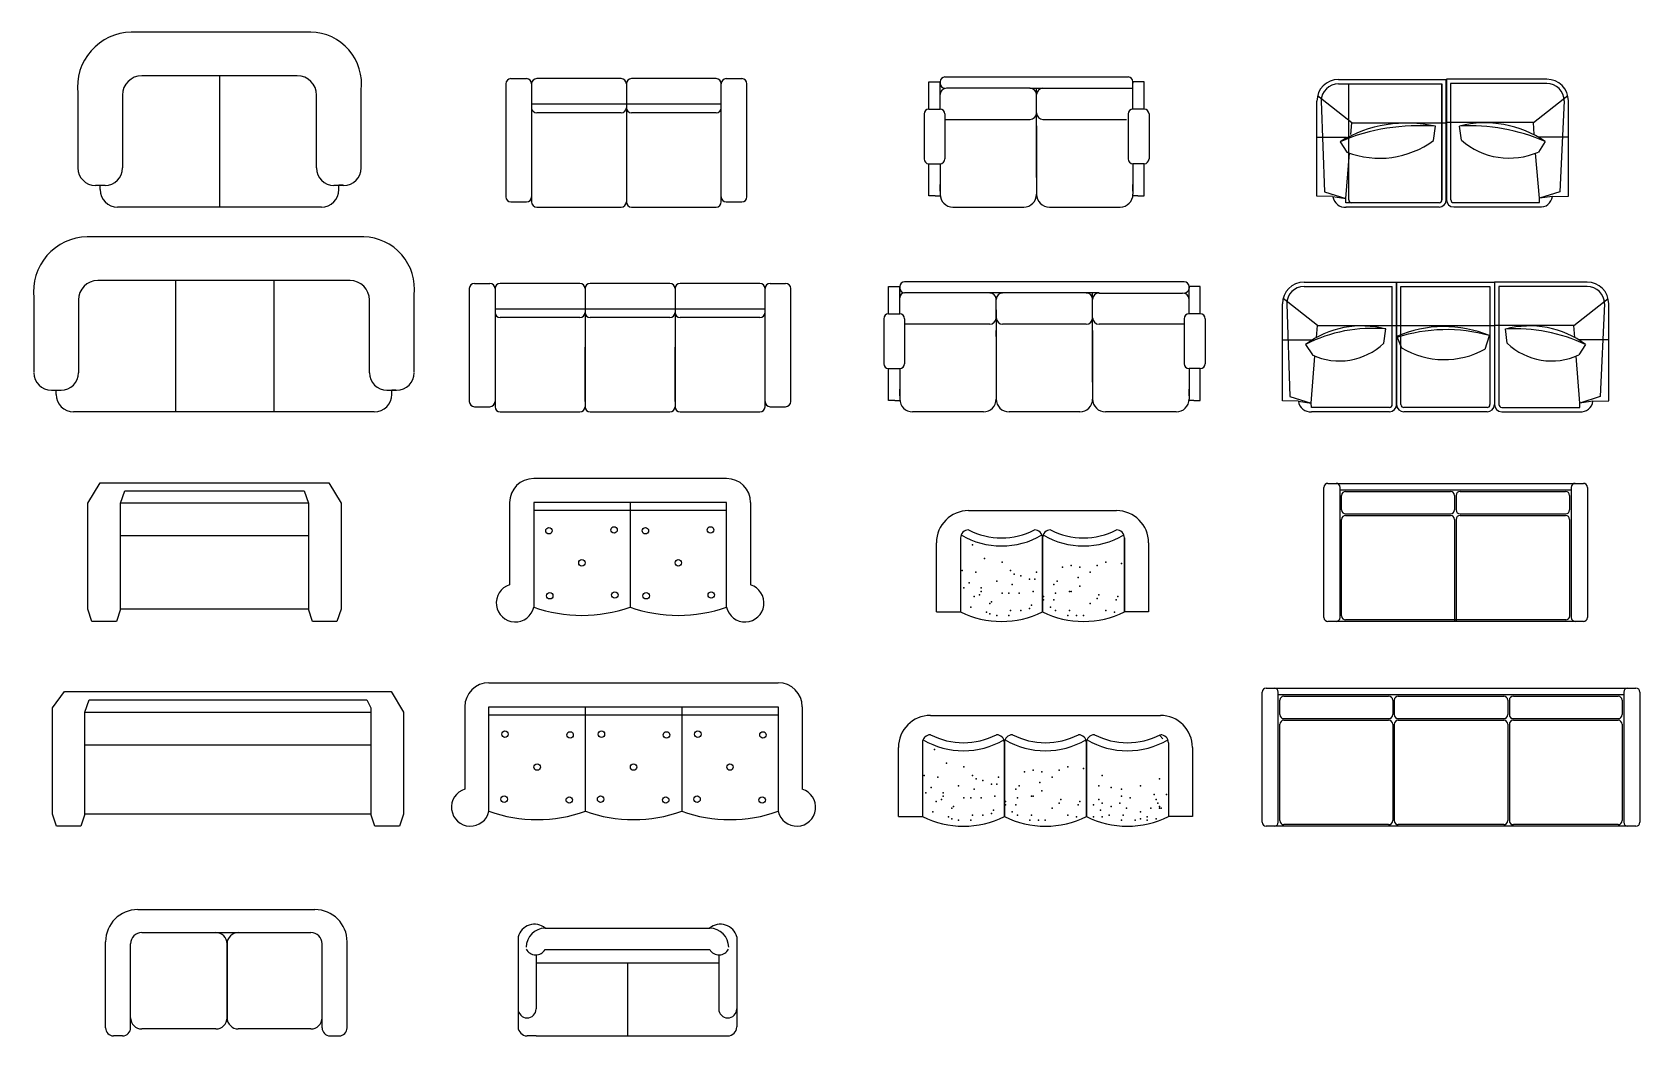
# Model space of a CAD drawing. Header units: millimetres. Extents: x -4017 to 59953, y -688 to 66564.
# Drawn here: x 20533 to 30537, y 60315 to 66564 of the extents above; entities that cross this region are included whole.
import ezdxf

# ---------------------------------------------------------------- set-up
doc = ezdxf.new("R2010")
doc.units = ezdxf.units.MM
doc.linetypes.add('0', pattern=[0])

# ---------------------------------------------------------------- blocks, each defined once
blk = doc.blocks.new('A$C6D011943')
at = {"linetype": '0'}
for p, q in [((1.448, 1.089), (0.332, 1.089)), ((1.364, 0.818), (0.398, 0.818)), ((0.881, 0.818), (0.881, 0)), ((0, 0.709), (0, 0.247)), ((1.762, 0.247), (1.762, 0.727)), ((0.278, 0.697), (0.278, 0.244)), ((1.485, 0.244), (1.485, 0.697)), ((0.109, 0.136), (0.169, 0.136)), ((0.139, 0.109), (0.139, 0.136)), ((1.593, 0.136), (1.654, 0.136)), ((1.648, 0.136), (1.623, 0.136)), ((1.623, 0.109), (1.623, 0.136)), ((1.515, 0), (0.247, 0))]:
    blk.add_line(p, q, dxfattribs=at)
for centre, radius, start, end in [((0.339, 0.748), 0.342, 91.2564, 186.501), ((1.441, 0.766), 0.324, 353.159, 88.6697), ((0.398, 0.697), 0.121, 90, 180), ((1.364, 0.697), 0.121, 0, 90), ((0.109, 0.244), 0.109, 180, 270), ((0.169, 0.244), 0.109, 270, 0), ((1.593, 0.244), 0.109, 180, 270), ((1.654, 0.244), 0.109, 270, 0), ((0.247, 0.109), 0.109, 180, 270), ((1.515, 0.109), 0.109, 270, 0)]:
    blk.add_arc(centre, radius, start, end, dxfattribs=at)
blk = doc.blocks.new('A$C38AC7257')
at = {"linetype": '0'}
for p, q in [((2.052, 1.089), (0.332, 1.089)), ((1.967, 0.818), (0.398, 0.818)), ((0.881, 0.818), (0.881, 0)), ((1.494, 0.003), (1.494, 0.818)), ((0, 0.709), (0, 0.247)), ((2.366, 0.247), (2.366, 0.727)), ((0.278, 0.697), (0.278, 0.244)), ((2.088, 0.244), (2.088, 0.697)), ((0.109, 0.136), (0.169, 0.136)), ((0.139, 0.109), (0.139, 0.136)), ((2.197, 0.136), (2.257, 0.136)), ((2.227, 0.109), (2.227, 0.136)), ((2.251, 0.136), (2.227, 0.136)), ((2.118, 0), (0.247, 0))]:
    blk.add_line(p, q, dxfattribs=at)
for centre, radius, start, end in [((0.339, 0.748), 0.342, 91.2564, 186.501), ((2.044, 0.766), 0.324, 353.159, 88.6697), ((0.398, 0.697), 0.121, 90, 180), ((1.967, 0.697), 0.121, 0, 90), ((0.109, 0.244), 0.109, 180, 270), ((0.169, 0.244), 0.109, 270, 0), ((2.197, 0.244), 0.109, 180, 270), ((2.257, 0.244), 0.109, 270, 0), ((0.247, 0.109), 0.109, 180, 270), ((2.118, 0.109), 0.109, 270, 0)]:
    blk.add_arc(centre, radius, start, end, dxfattribs=at)
blk = doc.blocks.new('A$C0513100E')
for p, q in [((0, 0.768), (0, 0.064)), ((0.032, 0.8), (0.128, 0.8)), ((0.16, 0.768), (0.16, 0.032)), ((0.688, 0.8), (0.192, 0.8)), ((0.72, 0.768), (0.72, 0.032)), ((1.248, 0.8), (0.752, 0.8)), ((1.28, 0.768), (1.28, 0.032)), ((1.808, 0.8), (1.312, 0.8)), ((1.84, 0.032), (1.84, 0.768)), ((1.872, 0.8), (1.968, 0.8)), ((2, 0.064), (2, 0.768)), ((0.72, 0.64), (0.16, 0.64)), ((1.28, 0.64), (0.72, 0.64)), ((1.84, 0.64), (1.28, 0.64)), ((0.688, 0.587), (0.192, 0.587)), ((1.248, 0.587), (0.752, 0.587)), ((1.808, 0.587), (1.312, 0.587)), ((0.72, 0.064), (0.72, 0.402)), ((1.28, 0.064), (1.28, 0.402)), ((1.84, 0.064), (1.84, 0.402)), ((0.032, 0.032), (0.128, 0.032)), ((0.192, 0), (0.688, 0)), ((0.752, 0), (1.248, 0)), ((1.312, 0), (1.808, 0)), ((1.872, 0.032), (1.968, 0.032))]:
    blk.add_line(p, q)
for centre, start, end in [((0.032, 0.768), 90, 180), ((0.128, 0.768), 0, 90), ((0.192, 0.768), 90, 180), ((0.688, 0.768), 0, 90), ((0.752, 0.768), 90, 180), ((1.248, 0.768), 0, 90), ((1.312, 0.768), 90, 180), ((1.808, 0.768), 0, 90), ((1.872, 0.768), 90, 180), ((1.968, 0.768), 0, 90), ((0.192, 0.619), 180, 270), ((0.688, 0.619), 270, 0), ((0.752, 0.619), 180, 270), ((1.248, 0.619), 270, 0), ((1.312, 0.619), 180, 270), ((1.808, 0.619), 270, 0), ((0.032, 0.064), 180, 270), ((0.128, 0.064), 270, 0), ((0.192, 0.032), 180, 270), ((0.688, 0.032), 270, 0), ((0.752, 0.032), 180, 270), ((1.248, 0.032), 270, 0), ((1.312, 0.032), 180, 270), ((1.808, 0.032), 270, 0), ((1.872, 0.064), 180, 270), ((1.968, 0.064), 270, 0)]:
    blk.add_arc(centre, 0.032, start, end)
blk = doc.blocks.new('A$C25832C51')
for p, q in [((0, 0.768), (0, 0.064)), ((0.032, 0.8), (0.128, 0.8)), ((0.16, 0.768), (0.16, 0.032)), ((0.718, 0.8), (0.192, 0.8)), ((0.75, 0.768), (0.75, 0.032)), ((1.308, 0.8), (0.782, 0.8)), ((1.34, 0.032), (1.34, 0.768)), ((1.372, 0.8), (1.468, 0.8)), ((1.5, 0.064), (1.5, 0.768)), ((0.75, 0.64), (0.16, 0.64)), ((1.34, 0.64), (0.75, 0.64)), ((0.718, 0.587), (0.192, 0.587)), ((1.308, 0.587), (0.782, 0.587)), ((0.032, 0.032), (0.128, 0.032)), ((0.192, 0), (0.718, 0)), ((0.782, 0), (1.308, 0)), ((1.372, 0.032), (1.468, 0.032))]:
    blk.add_line(p, q)
for centre, start, end in [((0.032, 0.768), 90, 180), ((0.128, 0.768), 0, 90), ((0.192, 0.768), 90, 180), ((0.718, 0.768), 0, 90), ((0.782, 0.768), 90, 180), ((1.308, 0.768), 0, 90), ((1.372, 0.768), 90, 180), ((1.468, 0.768), 0, 90), ((0.192, 0.619), 180, 270), ((0.718, 0.619), 270, 0), ((0.782, 0.619), 180, 270), ((1.308, 0.619), 270, 0), ((0.032, 0.064), 180, 270), ((0.128, 0.064), 270, 0), ((0.192, 0.032), 180, 270), ((0.718, 0.032), 270, 0), ((0.782, 0.032), 180, 270), ((1.308, 0.032), 270, 0), ((1.372, 0.064), 180, 270), ((1.468, 0.064), 270, 0)]:
    blk.add_arc(centre, 0.032, start, end)
blk = doc.blocks.new('F20')
for p, q in [((-0.558, 0.019), (0.582, 0.019)), ((-0.658, -0.181), (-0.658, -0.011)), ((-0.658, -0.011), (-0.588, -0.011)), ((-0.588, -0.011), (-0.588, -0.021)), ((-0.588, -0.091), (-0.588, -0.011)), ((-0.588, -0.181), (-0.588, -0.091)), ((-0.029, -0.05), (0.06, -0.05)), ((0.012, -0.606), (0.012, -0.051)), ((0.012, -0.205), (0.012, -0.091)), ((0.06, -0.05), (0.612, -0.05)), ((0.612, -0.181), (0.612, -0.01)), ((0.612, -0.011), (0.612, -0.02)), ((0.682, -0.011), (0.612, -0.011)), ((0.612, -0.177), (0.612, -0.08)), ((0.682, -0.181), (0.682, -0.011)), ((-0.658, -0.181), (-0.588, -0.181)), ((0.012, -0.321), (0.012, -0.174)), ((0.682, -0.181), (0.612, -0.181)), ((-0.688, -0.211), (-0.688, -0.491)), ((-0.558, -0.211), (-0.558, -0.491)), ((-0.556, -0.245), (-0.028, -0.245)), ((0.012, -0.285), (0.012, -0.641)), ((0.052, -0.245), (0.572, -0.245)), ((0.582, -0.211), (0.582, -0.491)), ((0.712, -0.211), (0.712, -0.491)), ((-0.658, -0.721), (-0.658, -0.521)), ((-0.658, -0.521), (-0.588, -0.521)), ((-0.588, -0.521), (-0.588, -0.691)), ((0.612, -0.521), (0.612, -0.691)), ((0.682, -0.521), (0.612, -0.521)), ((0.682, -0.721), (0.682, -0.521)), ((-0.588, -0.691), (-0.588, -0.65)), ((-0.588, -0.691), (-0.588, -0.711)), ((0.012, -0.606), (0.012, -0.711)), ((0.612, -0.606), (0.612, -0.711)), ((0.612, -0.606), (0.612, -0.711)), ((0.612, -0.691), (0.612, -0.65)), ((0.612, -0.691), (0.612, -0.711)), ((-0.618, -0.721), (-0.658, -0.721)), ((-0.618, -0.721), (-0.588, -0.721)), ((-0.508, -0.791), (-0.068, -0.791)), ((0.092, -0.791), (0.532, -0.791)), ((0.246, -0.791), (0.246, -0.791)), ((0.642, -0.721), (0.612, -0.721)), ((0.642, -0.721), (0.682, -0.721))]:
    blk.add_line(p, q)
at = {"linetype": 'Continuous'}
blk.add_line((-0.028, -0.051), (-0.548, -0.051), dxfattribs=at)
for centre, radius, start, end in [((-0.558, -0.011), 0.03, 90, 180), ((0.582, -0.011), 0.03, 360, 90), ((-0.558, -0.021), 0.03, 180, 270), ((-0.548, -0.091), 0.04, 90, 180), ((-0.028, -0.091), 0.04, 0, 90), ((0.052, -0.091), 0.04, 90, 180), ((-0.658, -0.211), 0.03, 90, 180), ((-0.588, -0.211), 0.03, 0, 90), ((0.612, -0.211), 0.03, 90, 180), ((0.682, -0.211), 0.03, 0, 90), ((-0.028, -0.205), 0.04, 270, 360), ((0.052, -0.205), 0.04, 180, 270), ((-0.658, -0.491), 0.03, 180, 270), ((-0.588, -0.491), 0.03, 270, 360), ((0.612, -0.491), 0.03, 180, 270), ((0.682, -0.491), 0.03, 270, 360), ((-0.508, -0.711), 0.08, 180, 270), ((-0.068, -0.711), 0.08, 270, 360), ((0.092, -0.711), 0.08, 180, 270), ((0.532, -0.711), 0.08, 270, 360)]:
    blk.add_arc(centre, radius, start, end)
blk = doc.blocks.new('A$C514E53C8')
blk.add_blockref('F20', (0.688, 0.791))
blk = doc.blocks.new('F19')
for p, q in [((0.831, 0.019), (-0.909, 0.019)), ((-1.009, -0.011), (-0.939, -0.011)), ((-1.009, -0.181), (-1.009, -0.011)), ((-0.939, -0.181), (-0.939, -0.01)), ((-0.939, -0.011), (-0.939, -0.02)), ((-0.939, -0.177), (-0.939, -0.08)), ((0.213, -0.05), (-0.909, -0.05)), ((-0.298, -0.05), (-0.387, -0.05)), ((-0.339, -0.205), (-0.339, -0.091)), ((0.302, -0.05), (0.213, -0.05)), ((0.261, -0.606), (0.261, -0.051)), ((0.261, -0.205), (0.261, -0.091)), ((0.931, -0.011), (0.861, -0.011)), ((0.861, -0.011), (0.861, -0.021)), ((0.861, -0.091), (0.861, -0.011)), ((0.861, -0.181), (0.861, -0.091)), ((0.931, -0.181), (0.931, -0.011)), ((-1.009, -0.181), (-0.939, -0.181)), ((-0.339, -0.155), (-0.339, -0.641)), ((0.261, -0.321), (0.261, -0.174)), ((0.931, -0.181), (0.861, -0.181)), ((-1.039, -0.211), (-1.039, -0.491)), ((-0.379, -0.245), (-0.911, -0.245)), ((-0.909, -0.211), (-0.909, -0.491)), ((-0.339, -0.321), (-0.339, -0.285)), ((0.221, -0.245), (-0.299, -0.245)), ((0.261, -0.285), (0.261, -0.641)), ((0.829, -0.245), (0.301, -0.245)), ((0.831, -0.211), (0.831, -0.491)), ((0.961, -0.211), (0.961, -0.491)), ((-1.009, -0.521), (-0.939, -0.521)), ((-1.009, -0.721), (-1.009, -0.521)), ((-0.939, -0.521), (-0.939, -0.691)), ((0.931, -0.521), (0.861, -0.521)), ((0.861, -0.521), (0.861, -0.691)), ((0.931, -0.721), (0.931, -0.521)), ((-0.939, -0.606), (-0.939, -0.711)), ((-0.939, -0.691), (-0.939, -0.65)), ((-0.939, -0.691), (-0.939, -0.711)), ((-0.339, -0.606), (-0.339, -0.711)), ((0.261, -0.606), (0.261, -0.711)), ((0.861, -0.691), (0.861, -0.65)), ((0.861, -0.691), (0.861, -0.711)), ((-0.969, -0.721), (-1.009, -0.721)), ((-0.969, -0.721), (-0.939, -0.721)), ((-0.419, -0.791), (-0.859, -0.791)), ((-0.419, -0.791), (-0.859, -0.791)), ((0.181, -0.791), (-0.259, -0.791)), ((0.027, -0.791), (0.027, -0.791)), ((0.781, -0.791), (0.341, -0.791)), ((0.891, -0.721), (0.86, -0.721)), ((0.891, -0.721), (0.931, -0.721))]:
    blk.add_line(p, q)
at = {"linetype": 'Continuous'}
blk.add_line((0.301, -0.051), (0.821, -0.051), dxfattribs=at)
for centre, radius, start, end in [((-0.909, -0.011), 0.03, 90, 180), ((0.831, -0.011), 0.03, 360, 90), ((-0.909, -0.02), 0.03, 180, 270), ((-0.909, -0.08), 0.03, 90, 180), ((-0.379, -0.091), 0.04, 0, 90), ((-0.299, -0.091), 0.04, 90, 180), ((0.221, -0.091), 0.04, 0, 90), ((0.301, -0.091), 0.04, 90, 180), ((0.821, -0.091), 0.04, 0, 90), ((0.831, -0.021), 0.03, 270, 360), ((-1.009, -0.211), 0.03, 90, 180), ((-0.939, -0.211), 0.03, 0, 90), ((0.861, -0.211), 0.03, 90, 180), ((0.931, -0.211), 0.03, 0, 90), ((-0.379, -0.205), 0.04, 270, 360), ((-0.299, -0.205), 0.04, 180, 270), ((0.221, -0.205), 0.04, 270, 360), ((0.301, -0.205), 0.04, 180, 270), ((-1.009, -0.491), 0.03, 180, 270), ((-0.939, -0.491), 0.03, 270, 360), ((0.861, -0.491), 0.03, 180, 270), ((0.931, -0.491), 0.03, 270, 360), ((-0.859, -0.711), 0.08, 180, 270), ((-0.419, -0.711), 0.08, 270, 360), ((-0.419, -0.711), 0.08, 270, 360), ((-0.259, -0.711), 0.08, 180, 270), ((0.181, -0.711), 0.08, 270, 360), ((0.341, -0.711), 0.08, 180, 270), ((0.781, -0.711), 0.08, 270, 360)]:
    blk.add_arc(centre, radius, start, end)
blk = doc.blocks.new('A$C5C1B5EFD')
blk.add_blockref('F19', (1.039, 0.791))
blk = doc.blocks.new('A$C54DB1D4B')
for p, q in [((0.135, 0.795), (0.805, 0.795)), ((0.135, 0.768), (0.778, 0.768)), ((0.198, 0.045), (0.198, 0.768)), ((0.198, 0.768), (0.778, 0.768)), ((0.778, 0.768), (0.778, 0.045)), ((0.778, 0.044), (0.778, 0.768)), ((0.805, 0.795), (0.805, 0.045)), ((0.805, 0.795), (0.805, 0.045)), ((0.805, 0.794), (0.805, 0.795)), ((0.805, 0.044), (0.805, 0.794)), ((1.43, 0.796), (0.806, 0.796)), ((0.806, 0.796), (0.806, 0.046)), ((1.43, 0.769), (0.832, 0.769)), ((0.832, 0.769), (0.832, 0.045)), ((0, 0.068), (0, 0.66)), ((0.218, 0.525), (0.004, 0.693)), ((0.027, 0.66), (0.047, 0.094)), ((0.806, 0.6), (0.805, 0.6)), ((1.347, 0.526), (1.561, 0.694)), ((1.538, 0.661), (1.511, 0.095)), ((1.565, 0.069), (1.565, 0.661)), ((0.212, 0.451), (0.218, 0.525)), ((0.218, 0.525), (0.805, 0.525)), ((0.726, 0.415), (0.737, 0.503)), ((0.805, 0.6), (0.805, 0.6)), ((0.805, 0.524), (0.805, 0.525)), ((1.347, 0.526), (0.806, 0.526)), ((0.899, 0.416), (0.887, 0.504)), ((1.352, 0.452), (1.347, 0.526)), ((0, 0.435), (0.185, 0.435)), ((0.144, 0.407), (0.187, 0.342)), ((1.42, 0.408), (1.378, 0.343)), ((1.565, 0.436), (1.38, 0.436)), ((0.18, 0.054), (0.203, 0.335)), ((1.385, 0.055), (1.361, 0.336)), ((0.1, 0.065), (0, 0.068)), ((0.047, 0.094), (0.18, 0.054)), ((0.1, 0.065), (0.18, 0.054)), ((0.181, 0.027), (0.18, 0.054)), ((0.76, 0.027), (0.181, 0.027)), ((0.76, 0), (0.181, 0)), ((0.76, 0.027), (0.216, 0.027)), ((0.76, 0), (0.216, 0)), ((0.851, 0.028), (1.384, 0.028)), ((0.851, 0.001), (1.384, 0.001)), ((1.384, 0.028), (1.385, 0.055)), ((1.511, 0.095), (1.385, 0.055)), ((1.465, 0.066), (1.385, 0.055)), ((1.465, 0.066), (1.565, 0.069))]:
    blk.add_line(p, q)
for centre, radius, start, end in [((0.135, 0.66), 0.135, 90, 180), ((0.135, 0.66), 0.108, 90, 180), ((1.43, 0.661), 0.135, 0, 90), ((1.43, 0.661), 0.108, 0, 90), ((0.559, -0.277), 0.8, 77.1236, 121.2258), ((0.637, -0.757), 1.264, 85.4229, 112.9266), ((0.867, -1.343), 1.892, 91.8503, 91.8916), ((0.867, -1.343), 1.87, 91.8726, 91.9144), ((1.048, -0.132), 0.656, 55.4336, 104.1994), ((0.95, -0.68), 1.186, 66.6089, 93.0241), ((0.39, 0.867), 0.563, 248.8056, 306.5953), ((1.196, 0.759), 0.454, 229.1029, 293.6018), ((0.867, -1.343), 1.6, 92.1888, 92.2376), ((0.867, -1.391), 1.51, 92.3193, 92.3711), ((0.173, 0.073), 0.0734, 186.4251, 276.5821), ((0.216, 0.045), 0.018, 180, 270), ((0.76, 0.045), 0.018, 270, 0), ((0.76, 0.045), 0.018, 270, 0), ((0.76, 0.045), 0.045, 270, 0), ((0.76, 0.045), 0.045, 270, 0), ((0.851, 0.046), 0.045, 180, 270), ((0.851, 0.046), 0.018, 180, 270), ((1.392, 0.074), 0.0734, 263.4179, 353.5749)]:
    blk.add_arc(centre, radius, start, end)
blk = doc.blocks.new('A$C7EC0217F')
for p, q in [((0.135, 0.808), (0.711, 0.808)), ((0.711, 0.808), (0.711, 0.046)), ((0.711, 0.807), (1.319, 0.807)), ((0.711, 0.045), (0.711, 0.807)), ((1.319, 0.807), (1.319, 0.045)), ((1.32, 0.808), (1.32, 0.046)), ((1.896, 0.808), (1.32, 0.808)), ((0.218, 0.538), (0.004, 0.706)), ((0.135, 0.781), (0.684, 0.781)), ((0.684, 0.045), (0.684, 0.781)), ((0.738, 0.78), (1.292, 0.78)), ((0.738, 0.045), (0.738, 0.78)), ((1.292, 0.78), (1.292, 0.045)), ((1.346, 0.781), (1.346, 0.045)), ((1.896, 0.781), (1.346, 0.781)), ((1.813, 0.538), (2.027, 0.706)), ((0, 0.069), (0, 0.673)), ((0.027, 0.673), (0.047, 0.095)), ((0.711, 0.612), (0.711, 0.612)), ((1.32, 0.612), (1.319, 0.612)), ((2.004, 0.673), (1.977, 0.095)), ((2.031, 0.069), (2.031, 0.673)), ((0.212, 0.464), (0.218, 0.538)), ((0.218, 0.538), (0.711, 0.538)), ((0.632, 0.428), (0.644, 0.516)), ((0.711, 0.537), (1.319, 0.537)), ((1.813, 0.538), (1.32, 0.538)), ((1.399, 0.428), (1.388, 0.516)), ((1.819, 0.464), (1.813, 0.538)), ((0, 0.448), (0.185, 0.448)), ((0.144, 0.42), (0.187, 0.355)), ((0.711, 0.432), (0.711, 0.432)), ((0.712, 0.47), (0.742, 0.399)), ((1.261, 0.391), (1.288, 0.475)), ((1.32, 0.432), (1.319, 0.432)), ((1.887, 0.42), (1.845, 0.355)), ((2.031, 0.448), (1.847, 0.448)), ((0.18, 0.055), (0.203, 0.347)), ((1.852, 0.055), (1.828, 0.347)), ((0.1, 0.066), (0, 0.069)), ((0.047, 0.095), (0.18, 0.055)), ((0.1, 0.066), (0.18, 0.055)), ((0.181, 0.028), (0.18, 0.055)), ((0.666, 0.028), (0.181, 0.028)), ((0.666, 0.001), (0.181, 0.001)), ((1.274, 0.027), (0.756, 0.027)), ((1.274, 0), (0.756, 0)), ((1.365, 0.028), (1.85, 0.028)), ((1.365, 0.001), (1.85, 0.001)), ((1.85, 0.028), (1.852, 0.055)), ((1.977, 0.095), (1.852, 0.055)), ((1.932, 0.066), (1.852, 0.055)), ((1.932, 0.066), (2.031, 0.069))]:
    blk.add_line(p, q)
for centre, radius, start, end in [((0.135, 0.673), 0.135, 90, 180), ((1.896, 0.673), 0.135, 0, 90), ((0.135, 0.673), 0.108, 90, 180), ((1.896, 0.673), 0.108, 0, 90), ((0.493, -0.046), 0.581, 74.928, 126.7929), ((0.559, -0.39), 0.91, 84.6406, 117.0804), ((1.02, -0.477), 0.989, 74.3176, 108.1894), ((1.006, -0.207), 0.738, 67.5209, 113.4724), ((1.381, -1.331), 1.892, 91.8503, 91.8916), ((1.381, -1.331), 1.87, 91.8726, 91.9144), ((1.539, -0.046), 0.581, 53.2071, 105.072), ((1.446, -0.529), 1.046, 65.0725, 93.2065), ((0.356, 0.715), 0.398, 244.7866, 313.8058), ((1.314, -1.331), 1.892, 108.5655, 108.5801), ((1.314, -1.331), 1.87, 108.7972, 108.812), ((1.675, 0.715), 0.398, 226.1942, 295.2134), ((1.008, 0.84), 0.515, 238.8934, 299.3642), ((1.381, -1.391), 1.6, 92.1888, 92.2376), ((1.381, -1.391), 1.51, 92.3193, 92.3711), ((0.173, 0.074), 0.0734, 186.4251, 276.5821), ((0.666, 0.046), 0.045, 270, 0), ((0.666, 0.046), 0.018, 270, 0), ((0.756, 0.045), 0.045, 180, 270), ((0.756, 0.045), 0.018, 180, 270), ((1.274, 0.045), 0.045, 270, 0), ((1.274, 0.045), 0.018, 270, 0), ((1.365, 0.046), 0.045, 180, 270), ((1.365, 0.046), 0.018, 180, 270), ((1.859, 0.074), 0.0734, 263.4179, 353.5749)]:
    blk.add_arc(centre, radius, start, end)
blk = doc.blocks.new('A$C7BDA5BB4')
for p, q in [((0, 0.025), (0, 0.835)), ((0.025, 0.86), (1.614, 0.86)), ((0.1, 0.022), (0.1, 0.838)), ((0.1, 0.82), (1.539, 0.82)), ((0.135, 0.81), (0.787, 0.81)), ((0.847, 0.81), (1.503, 0.81)), ((1.539, 0.839), (1.539, 0.022)), ((1.639, 0.835), (1.639, 0.025)), ((0.11, 0.695), (0.11, 0.785)), ((0.812, 0.785), (0.812, 0.695)), ((0.822, 0.785), (0.822, 0.695)), ((1.528, 0.785), (1.528, 0.695)), ((0.11, 0.035), (0.11, 0.635)), ((0.135, 0.67), (0.787, 0.67)), ((0.135, 0.66), (0.787, 0.66)), ((0.812, 0.635), (0.812, 0.001)), ((0.822, 0.635), (0.822, 0.001)), ((0.847, 0.67), (1.503, 0.67)), ((0.847, 0.66), (1.503, 0.66)), ((1.528, 0.635), (1.528, 0.03)), ((1.504, 0.01), (0.135, 0.01)), ((1.614, 0), (0.025, 0))]:
    blk.add_line(p, q)
for centre, start, end in [((0.025, 0.835), 90, 180), ((0.075, 0.835), 0, 90), ((0.135, 0.785), 90, 180), ((0.787, 0.785), 0, 90), ((0.847, 0.785), 90, 180), ((1.503, 0.785), 0, 90), ((1.564, 0.835), 90, 180), ((1.614, 0.835), 0, 90), ((0.135, 0.695), 180, 270), ((0.135, 0.635), 90, 180), ((0.787, 0.695), 270, 0), ((0.787, 0.635), 0, 90), ((0.847, 0.695), 180, 270), ((0.847, 0.635), 90, 180), ((1.503, 0.695), 270, 0), ((1.503, 0.635), 0, 90), ((0.025, 0.025), 180, 270), ((0.075, 0.025), 270, 0), ((0.135, 0.035), 180, 270), ((1.504, 0.035), 270, 0), ((1.564, 0.025), 180, 270), ((1.614, 0.025), 270, 0)]:
    blk.add_arc(centre, 0.025, start, end)
blk = doc.blocks.new('A$C0BA509B0')
for p, q in [((0, 0.025), (0, 0.835)), ((0.025, 0.86), (2.325, 0.86)), ((0.1, 0.022), (0.1, 0.838)), ((0.1, 0.82), (2.25, 0.82)), ((0.135, 0.81), (0.787, 0.81)), ((0.847, 0.81), (1.503, 0.81)), ((1.563, 0.81), (2.215, 0.81)), ((2.25, 0.839), (2.25, 0.022)), ((2.35, 0.835), (2.35, 0.025)), ((0.11, 0.695), (0.11, 0.785)), ((0.812, 0.785), (0.812, 0.695)), ((0.822, 0.785), (0.822, 0.695)), ((1.528, 0.785), (1.528, 0.695)), ((1.538, 0.785), (1.538, 0.695)), ((2.24, 0.785), (2.24, 0.695)), ((0.11, 0.035), (0.11, 0.635)), ((0.135, 0.67), (0.787, 0.67)), ((0.135, 0.66), (0.787, 0.66)), ((0.812, 0.635), (0.812, 0.035)), ((0.822, 0.635), (0.822, 0.035)), ((0.847, 0.67), (1.503, 0.67)), ((0.847, 0.66), (1.503, 0.66)), ((1.528, 0.635), (1.528, 0.035)), ((1.538, 0.635), (1.538, 0.035)), ((1.563, 0.67), (2.215, 0.67)), ((1.563, 0.66), (2.215, 0.66)), ((2.24, 0.635), (2.24, 0.035)), ((0.787, 0.01), (0.135, 0.01)), ((1.503, 0.01), (0.847, 0.01)), ((2.215, 0.01), (1.563, 0.01)), ((2.325, 0), (0.025, 0))]:
    blk.add_line(p, q)
for centre, start, end in [((0.025, 0.835), 90, 180), ((0.075, 0.835), 0, 90), ((0.135, 0.785), 90, 180), ((0.787, 0.785), 0, 90), ((0.847, 0.785), 90, 180), ((1.503, 0.785), 0, 90), ((1.563, 0.785), 90, 180), ((2.215, 0.785), 0, 90), ((2.275, 0.835), 90, 180), ((2.325, 0.835), 0, 90), ((0.135, 0.695), 180, 270), ((0.135, 0.635), 90, 180), ((0.787, 0.695), 270, 0), ((0.787, 0.635), 0, 90), ((0.847, 0.695), 180, 270), ((0.847, 0.635), 90, 180), ((1.503, 0.695), 270, 0), ((1.503, 0.635), 0, 90), ((1.563, 0.695), 180, 270), ((1.563, 0.635), 90, 180), ((2.215, 0.695), 270, 0), ((2.215, 0.635), 0, 90), ((0.025, 0.025), 180, 270), ((0.075, 0.025), 270, 0), ((0.135, 0.035), 180, 270), ((0.787, 0.035), 270, 0), ((0.847, 0.035), 180, 270), ((1.503, 0.035), 270, 0), ((1.563, 0.035), 180, 270), ((2.215, 0.035), 270, 0), ((2.275, 0.025), 180, 270), ((2.325, 0.025), 270, 0)]:
    blk.add_arc(centre, 0.025, start, end)
blk = doc.blocks.new('A$C61201922')
for p, q in [((0, 0.737), (0.076, 0.864)), ((0.076, 0.864), (1.499, 0.864)), ((0.203, 0.737), (0.229, 0.813)), ((0.229, 0.813), (1.346, 0.813)), ((1.346, 0.813), (1.372, 0.737)), ((1.499, 0.864), (1.575, 0.737)), ((0, 0.076), (0, 0.737)), ((0.203, 0.076), (0.203, 0.737)), ((1.372, 0.737), (0.203, 0.737)), ((1.372, 0.737), (1.372, 0.076)), ((1.575, 0.737), (1.575, 0.076)), ((1.372, 0.533), (0.203, 0.533)), ((0.025, 0), (0, 0.076)), ((0.178, 0), (0.025, 0)), ((0.203, 0.076), (0.178, 0)), ((1.372, 0.076), (0.203, 0.076)), ((1.397, 0), (1.372, 0.076)), ((1.549, 0), (1.397, 0)), ((1.575, 0.076), (1.549, 0))]:
    blk.add_line(p, q)
blk = doc.blocks.new('A$C79E45A11')
for p, q in [((0, 0.737), (0.076, 0.838)), ((0.076, 0.838), (2.108, 0.838)), ((2.108, 0.838), (2.184, 0.711)), ((0, 0.076), (0, 0.737)), ((0.203, 0.711), (0.229, 0.787)), ((0.203, 0.076), (0.203, 0.711)), ((0.203, 0.711), (1.981, 0.711)), ((0.229, 0.787), (1.956, 0.787)), ((1.956, 0.787), (1.981, 0.737)), ((1.981, 0.737), (1.981, 0.076)), ((2.184, 0.711), (2.184, 0.076)), ((0.203, 0.508), (1.981, 0.508)), ((0.025, 0), (0, 0.076)), ((0.203, 0.076), (0.178, 0)), ((1.981, 0.076), (0.203, 0.076)), ((2.007, 0), (1.981, 0.076)), ((2.184, 0.076), (2.159, 0)), ((0.178, 0), (0.025, 0)), ((2.159, 0), (2.007, 0))]:
    blk.add_line(p, q)
blk = doc.blocks.new('A$C4A411647')
for p, q in [((1.43, 0.89, -342.513), (0.23, 0.89, -342.513)), ((0.08, 0.74, -342.513), (0.08, 0.228, -342.513)), ((0.23, 0.74, -342.513), (0.23, 0.09, -342.513)), ((1.43, 0.74, -342.513), (0.23, 0.74, -342.513)), ((0.83, 0.74, -342.513), (0.83, 0.09, -342.513)), ((1.43, 0.09, -342.513), (1.43, 0.74, -342.513)), ((1.58, 0.74, -342.513), (1.58, 0.228, -342.513)), ((1.43, 0.69, -342.513), (0.23, 0.69, -342.513))]:
    blk.add_line(p, q)
for centre in [(0.325, 0.565, -342.513), (0.73, 0.57, -342.513), (0.925, 0.565, -342.513), (1.33, 0.57, -342.513), (0.53, 0.365, -342.513), (1.13, 0.365, -342.513), (0.33, 0.16, -342.513), (0.735, 0.165, -342.513), (0.93, 0.16, -342.513), (1.335, 0.165, -342.513)]:
    blk.add_circle(centre, 0.02)
for centre, radius, start, end in [((0.23, 0.74, -342.513), 0.15, 90, 180), ((1.43, 0.74, -342.513), 0.15, 0, 90), ((0.115, 0.115, -342.513), 0.118, 107.205, 347.5934), ((1.545, 0.115, -342.513), 0.118, 192.4066, 72.795), ((0.53, 0.938, -342.513), 0.9, 250.5288, 289.4712), ((1.13, 0.938, -342.513), 0.9, 250.5288, 289.4712)]:
    blk.add_arc(centre, radius, start, end)
blk = doc.blocks.new('A$C4BF50411')
for p, q in [((0.23, 0.89, -342.513), (2.03, 0.89, -342.513)), ((0.08, 0.74, -342.513), (0.08, 0.228, -342.513)), ((0.23, 0.09, -342.513), (0.23, 0.74, -342.513)), ((0.23, 0.74, -342.513), (2.03, 0.74, -342.513)), ((0.83, 0.09, -342.513), (0.83, 0.74, -342.513)), ((1.43, 0.74, -342.513), (1.43, 0.09, -342.513)), ((2.03, 0.74, -342.513), (2.03, 0.09, -342.513)), ((2.18, 0.74, -342.513), (2.18, 0.228, -342.513)), ((0.23, 0.69, -342.513), (2.03, 0.69, -342.513))]:
    blk.add_line(p, q)
for centre in [(0.33, 0.57, -342.513), (0.735, 0.565, -342.513), (0.93, 0.57, -342.513), (1.335, 0.565, -342.513), (1.53, 0.57, -342.513), (1.935, 0.565, -342.513), (0.53, 0.365, -342.513), (1.13, 0.365, -342.513), (1.73, 0.365, -342.513), (0.325, 0.165, -342.513), (0.73, 0.16, -342.513), (0.925, 0.165, -342.513), (1.33, 0.16, -342.513), (1.525, 0.165, -342.513), (1.93, 0.16, -342.513)]:
    blk.add_circle(centre, 0.02)
for centre, radius, start, end in [((0.23, 0.74, -342.513), 0.15, 90, 180), ((2.03, 0.74, -342.513), 0.15, 0, 90), ((0.115, 0.115, -342.513), 0.118, 107.205, 347.5934), ((2.145, 0.115, -342.513), 0.118, 192.4066, 72.795), ((0.53, 0.938, -342.513), 0.9, 250.5288, 289.4712), ((1.13, 0.938, -342.513), 0.9, 250.5288, 289.4712), ((1.73, 0.938, -342.513), 0.9, 250.5288, 289.4712)]:
    blk.add_arc(centre, radius, start, end)
blk = doc.blocks.new('A$C230C761C')
for p, q in [((0.2, 0.69), (1.12, 0.69)), ((0.2, 0.69), (1.12, 0.69)), ((0.15, 0.52), (0.15, 0.06)), ((0.15, 0.52), (0.15, 0.06)), ((0.66, 0.52), (0.66, 0.06)), ((0.66, 0.06), (0.66, 0.52)), ((0.66, 0.52), (0.66, 0.06)), ((0.66, 0.06), (0.66, 0.52)), ((1.17, 0.52), (1.17, 0.06)), ((1.17, 0.06), (1.17, 0.52)), ((1.17, 0.52), (1.17, 0.06)), ((1.17, 0.52), (1.17, 0.06)), ((1.17, 0.06), (1.17, 0.52)), ((1.17, 0.52), (1.17, 0.06)), ((0, 0.06), (0, 0.49)), ((0, 0.06), (0, 0.49)), ((1.32, 0.49), (1.32, 0.06)), ((1.32, 0.49), (1.32, 0.06)), ((0, 0.06), (0.15, 0.06)), ((0, 0.06), (0.15, 0.06)), ((1.32, 0.06), (1.17, 0.06)), ((1.32, 0.06), (1.17, 0.06))]:
    blk.add_line(p, q)
for centre, radius, start, end in [((0.2, 0.49), 0.2, 90, 180), ((0.2, 0.49), 0.2, 90, 180), ((1.12, 0.49), 0.2, 0, 90), ((1.12, 0.49), 0.2, 0, 90), ((0.2, 0.52), 0.05, 90, 180), ((0.2, 0.52), 0.05, 90, 180), ((0.405, 0.965), 0.495, 239.4911, 300.5089), ((0.405, 0.965), 0.495, 239.4911, 300.5089), ((0.405, 0.965), 0.445, 242.5861, 297.4139), ((0.405, 0.965), 0.445, 242.5861, 297.4139), ((0.61, 0.52), 0.05, 0, 90), ((0.61, 0.52), 0.05, 0, 90), ((0.71, 0.52), 0.05, 90, 180), ((0.71, 0.52), 0.05, 90, 180), ((0.915, 0.965), 0.495, 239.4911, 300.5089), ((0.915, 0.965), 0.495, 239.4911, 300.5089), ((0.915, 0.965), 0.445, 242.5861, 297.4139), ((0.915, 0.965), 0.445, 242.5861, 297.4139), ((1.12, 0.52), 0.05, 0, 90), ((1.12, 0.52), 0.05, 0, 90), ((0.405, 0.572), 0.572, 243.519, 296.481), ((0.405, 0.572), 0.572, 243.519, 296.481), ((0.915, 0.572), 0.572, 243.519, 296.481), ((0.915, 0.572), 0.572, 243.519, 296.481)]:
    blk.add_arc(centre, radius, start, end)
for p in [(0.224, 0.478), (0.224, 0.478), (0.16, 0.317), (0.16, 0.317), (0.246, 0.306), (0.246, 0.306), (0.3, 0.392), (0.3, 0.392), (0.408, 0.37), (0.408, 0.37), (0.461, 0.317), (0.461, 0.317), (0.623, 0.306), (0.623, 0.306), (0.785, 0.338), (0.785, 0.338), (0.838, 0.349), (0.838, 0.349), (0.892, 0.338), (0.892, 0.338), (0.957, 0.306), (0.957, 0.306), (1, 0.349), (1, 0.349), (1.054, 0.37), (1.054, 0.37), (1.151, 0.36), (1.151, 0.36), (0.171, 0.209), (0.171, 0.209), (0.203, 0.241), (0.203, 0.241), (0.278, 0.209), (0.278, 0.209), (0.375, 0.252), (0.375, 0.252), (0.472, 0.23), (0.472, 0.23), (0.483, 0.295), (0.483, 0.295), (0.526, 0.284), (0.526, 0.284), (0.58, 0.263), (0.58, 0.263), (0.612, 0.263), (0.612, 0.263), (0.731, 0.23), (0.731, 0.23), (0.752, 0.252), (0.752, 0.252), (0.881, 0.273), (0.881, 0.273), (0.892, 0.22), (0.892, 0.22), (0.235, 0.155), (0.235, 0.155), (0.268, 0.166), (0.268, 0.166), (0.278, 0.187), (0.278, 0.187), (0.332, 0.112), (0.332, 0.112), (0.343, 0.123), (0.343, 0.123), (0.408, 0.177), (0.408, 0.177), (0.451, 0.177), (0.451, 0.177), (0.515, 0.177), (0.515, 0.177), (0.591, 0.101), (0.591, 0.101), (0.601, 0.187), (0.601, 0.187), (0.666, 0.155), (0.666, 0.155), (0.666, 0.134), (0.666, 0.134), (0.731, 0.134), (0.731, 0.134), (0.741, 0.177), (0.741, 0.177), (0.828, 0.187), (0.828, 0.187), (0.838, 0.187), (0.838, 0.187), (0.957, 0.112), (0.957, 0.112), (1, 0.144), (1, 0.144), (1.011, 0.166), (1.011, 0.166), (1.118, 0.134), (1.118, 0.134), (1.129, 0.155), (1.129, 0.155), (0.214, 0.09), (0.214, 0.09), (0.311, 0.058), (0.311, 0.058), (0.332, 0.047), (0.332, 0.047), (0.375, 0.037), (0.375, 0.037), (0.451, 0.037), (0.451, 0.037), (0.461, 0.069), (0.461, 0.069), (0.526, 0.069), (0.526, 0.069), (0.58, 0.08), (0.58, 0.08), (0.709, 0.09), (0.709, 0.09), (0.741, 0.069), (0.741, 0.069), (0.817, 0.037), (0.817, 0.037), (0.828, 0.069), (0.828, 0.069), (0.871, 0.037), (0.871, 0.037), (0.914, 0.037), (0.914, 0.037), (1.054, 0.069), (1.054, 0.069), (1.108, 0.058), (1.108, 0.058)]:
    blk.add_point(p)
blk = doc.blocks.new('A$C47695EF5')
for p, q in [((0.2, 0.69), (1.63, 0.69)), ((0.2, 0.69), (1.63, 0.69)), ((0.15, 0.52), (0.15, 0.06)), ((0.15, 0.52), (0.15, 0.06)), ((0.159, 0.548), (0.161, 0.545)), ((0.159, 0.548), (0.161, 0.545)), ((0.66, 0.52), (0.66, 0.06)), ((0.66, 0.06), (0.66, 0.52)), ((0.66, 0.52), (0.66, 0.06)), ((0.66, 0.06), (0.66, 0.52)), ((1.17, 0.52), (1.17, 0.06)), ((1.17, 0.06), (1.17, 0.52)), ((1.17, 0.52), (1.17, 0.06)), ((1.17, 0.06), (1.17, 0.52)), ((1.626, 0.565), (1.646, 0.545)), ((1.68, 0.52), (1.68, 0.06)), ((1.68, 0.52), (1.68, 0.06)), ((0, 0.06), (0, 0.49)), ((0, 0.06), (0, 0.49)), ((1.83, 0.49), (1.83, 0.06)), ((1.83, 0.49), (1.83, 0.06)), ((0, 0.06), (0.15, 0.06)), ((0, 0.06), (0.15, 0.06)), ((1.83, 0.06), (1.68, 0.06)), ((1.83, 0.06), (1.68, 0.06))]:
    blk.add_line(p, q)
for centre, radius, start, end in [((0.2, 0.49), 0.2, 90, 180), ((0.2, 0.49), 0.2, 90, 180), ((1.63, 0.49), 0.2, 0, 90), ((1.63, 0.49), 0.2, 0, 90), ((0.2, 0.52), 0.05, 90, 180), ((0.2, 0.52), 0.05, 90, 180), ((0.405, 0.965), 0.495, 239.4911, 300.5089), ((0.405, 0.965), 0.495, 239.4911, 300.5089), ((0.405, 0.965), 0.445, 242.5861, 297.4139), ((0.405, 0.965), 0.445, 242.5861, 297.4139), ((0.61, 0.52), 0.05, 0, 90), ((0.61, 0.52), 0.05, 0, 90), ((0.71, 0.52), 0.05, 90, 180), ((0.71, 0.52), 0.05, 90, 180), ((0.915, 0.965), 0.495, 239.4911, 300.5089), ((0.915, 0.965), 0.495, 239.4911, 300.5089), ((0.915, 0.965), 0.445, 242.5861, 297.4139), ((0.915, 0.965), 0.445, 242.5861, 297.4139), ((1.12, 0.52), 0.05, 0, 90), ((1.12, 0.52), 0.05, 0, 90), ((1.22, 0.52), 0.05, 90, 180), ((1.22, 0.52), 0.05, 90, 180), ((1.425, 0.965), 0.495, 239.4911, 300.5089), ((1.425, 0.965), 0.495, 239.4911, 300.5089), ((1.425, 0.965), 0.445, 242.5861, 297.4139), ((1.425, 0.965), 0.445, 242.5861, 297.4139), ((1.63, 0.52), 0.05, 0, 90), ((1.63, 0.52), 0.05, 0, 90), ((0.405, 0.572), 0.572, 243.519, 296.481), ((0.405, 0.572), 0.572, 243.519, 296.481), ((0.915, 0.572), 0.572, 243.519, 296.481), ((0.915, 0.572), 0.572, 243.519, 296.481), ((1.425, 0.572), 0.572, 243.519, 296.481), ((1.425, 0.572), 0.572, 243.519, 296.481)]:
    blk.add_arc(centre, radius, start, end)
for p in [(0.224, 0.478), (0.224, 0.478), (0.16, 0.317), (0.16, 0.317), (0.246, 0.306), (0.246, 0.306), (0.3, 0.392), (0.3, 0.392), (0.408, 0.37), (0.408, 0.37), (0.461, 0.317), (0.461, 0.317), (0.623, 0.306), (0.623, 0.306), (0.785, 0.338), (0.785, 0.338), (0.838, 0.349), (0.838, 0.349), (0.892, 0.338), (0.892, 0.338), (0.957, 0.306), (0.957, 0.306), (1, 0.349), (1, 0.349), (1.054, 0.37), (1.054, 0.37), (1.151, 0.36), (1.151, 0.36), (1.269, 0.317), (1.269, 0.317), (0.171, 0.209), (0.171, 0.209), (0.203, 0.241), (0.203, 0.241), (0.278, 0.209), (0.278, 0.209), (0.375, 0.252), (0.375, 0.252), (0.472, 0.23), (0.472, 0.23), (0.483, 0.295), (0.483, 0.295), (0.526, 0.284), (0.526, 0.284), (0.58, 0.263), (0.58, 0.263), (0.612, 0.263), (0.612, 0.263), (0.731, 0.23), (0.731, 0.23), (0.752, 0.252), (0.752, 0.252), (0.881, 0.273), (0.881, 0.273), (0.892, 0.22), (0.892, 0.22), (1.248, 0.252), (1.248, 0.252), (1.323, 0.241), (1.323, 0.241), (1.388, 0.23), (1.388, 0.23), (1.506, 0.252), (1.506, 0.252), (1.625, 0.295), (1.625, 0.295), (0.235, 0.155), (0.235, 0.155), (0.268, 0.166), (0.268, 0.166), (0.278, 0.187), (0.278, 0.187), (0.332, 0.112), (0.332, 0.112), (0.343, 0.123), (0.343, 0.123), (0.408, 0.177), (0.408, 0.177), (0.451, 0.177), (0.451, 0.177), (0.515, 0.177), (0.515, 0.177), (0.591, 0.101), (0.591, 0.101), (0.601, 0.187), (0.601, 0.187), (0.666, 0.155), (0.666, 0.155), (0.666, 0.134), (0.666, 0.134), (0.731, 0.134), (0.731, 0.134), (0.741, 0.177), (0.741, 0.177), (0.828, 0.187), (0.828, 0.187), (0.838, 0.187), (0.838, 0.187), (0.957, 0.112), (0.957, 0.112), (1, 0.144), (1, 0.144), (1.011, 0.166), (1.011, 0.166), (1.118, 0.134), (1.118, 0.134), (1.129, 0.155), (1.129, 0.155), (1.215, 0.134), (1.215, 0.134), (1.248, 0.166), (1.248, 0.166), (1.258, 0.101), (1.258, 0.101), (1.269, 0.144), (1.269, 0.144), (1.323, 0.123), (1.323, 0.123), (1.377, 0.144), (1.377, 0.144), (1.388, 0.187), (1.388, 0.187), (1.42, 0.112), (1.42, 0.112), (1.442, 0.177), (1.442, 0.177), (1.571, 0.112), (1.571, 0.112), (1.592, 0.198), (1.592, 0.198), (1.603, 0.166), (1.603, 0.166), (1.614, 0.144), (1.614, 0.144), (1.625, 0.123), (1.625, 0.123), (1.625, 0.112), (1.625, 0.112), (1.635, 0.112), (1.635, 0.112), (1.668, 0.198), (1.668, 0.198), (0.214, 0.09), (0.214, 0.09), (0.311, 0.058), (0.311, 0.058), (0.332, 0.047), (0.332, 0.047), (0.375, 0.037), (0.375, 0.037), (0.451, 0.037), (0.451, 0.037), (0.461, 0.069), (0.461, 0.069), (0.526, 0.069), (0.526, 0.069), (0.58, 0.08), (0.58, 0.08), (0.709, 0.09), (0.709, 0.09), (0.741, 0.069), (0.741, 0.069), (0.817, 0.037), (0.817, 0.037), (0.828, 0.069), (0.828, 0.069), (0.871, 0.037), (0.871, 0.037), (0.914, 0.037), (0.914, 0.037), (1.054, 0.069), (1.054, 0.069), (1.108, 0.058), (1.108, 0.058), (1.215, 0.058), (1.215, 0.058), (1.269, 0.058), (1.269, 0.058), (1.312, 0.069), (1.312, 0.069), (1.388, 0.037), (1.388, 0.037), (1.399, 0.069), (1.399, 0.069), (1.474, 0.037), (1.474, 0.037), (1.506, 0.09), (1.506, 0.09), (1.506, 0.047), (1.506, 0.047), (1.549, 0.058), (1.549, 0.058), (1.549, 0.037), (1.549, 0.037), (1.603, 0.047), (1.603, 0.047)]:
    blk.add_point(p)
blk = doc.blocks.new('A$C6BA70F2F')
for p, q in [((0.2, 0.786), (1.303, 0.786)), ((0.226, 0.643), (1.277, 0.643)), ((0, 0.05), (0, 0.586)), ((0.156, 0.05), (0.156, 0.573)), ((0.756, 0.583), (0.756, 0.107)), ((0.756, 0.113), (0.756, 0.573)), ((1.347, 0.05), (1.347, 0.573)), ((1.503, 0.05), (1.503, 0.586)), ((0.686, 0.043), (0.226, 0.043)), ((1.277, 0.043), (0.826, 0.043)), ((0.106, 0), (0.05, 0)), ((1.397, 0), (1.453, 0))]:
    blk.add_line(p, q)
for centre, radius, start, end in [((0.2, 0.586), 0.2, 90, 180), ((1.303, 0.586), 0.2, 0, 90), ((0.226, 0.573), 0.07, 90, 180), ((0.686, 0.573), 0.07, 0, 90), ((0.826, 0.573), 0.07, 90, 180), ((1.277, 0.573), 0.07, 0, 90), ((0.226, 0.113), 0.07, 180, 270), ((0.686, 0.113), 0.07, 270, 0), ((0.826, 0.113), 0.07, 180, 270), ((1.277, 0.113), 0.07, 270, 0), ((0.05, 0.05), 0.05, 180, 270), ((0.106, 0.05), 0.05, 270, 0), ((1.397, 0.05), 0.05, 180, 270), ((1.453, 0.05), 0.05, 270, 0)]:
    blk.add_arc(centre, radius, start, end)
blk = doc.blocks.new('A$C70317D24')
for p, q in [((0, 0.616), (0, 0.056)), ((0, 0.616), (0, 0.056)), ((0.168, 0.67), (1.192, 0.67)), ((0.168, 0.67), (1.192, 0.67)), ((1.36, 0.616), (1.36, 0.056)), ((1.36, 0.616), (1.36, 0.056)), ((0.112, 0.505), (0.112, 0.168)), ((0.112, 0.505), (0.112, 0.168)), ((0.168, 0.538), (1.192, 0.538)), ((0.168, 0.538), (1.192, 0.538)), ((1.248, 0.505), (1.248, 0.168)), ((1.248, 0.505), (1.248, 0.168)), ((0.112, 0.454), (1.248, 0.454)), ((0.112, 0.454), (1.248, 0.454)), ((0.68, 0.454), (0.68, 0)), ((0.68, 0.454), (0.68, 0)), ((0.112, 0), (0.056, 0)), ((0.112, 0), (0.056, 0)), ((0.112, 0), (1.304, 0)), ((0.112, 0), (1.304, 0))]:
    blk.add_line(p, q)
for centre, radius, start, end in [((0.101, 0.591), 0.104, 49.4903, 166.0956), ((0.101, 0.591), 0.104, 49.4903, 166.0956), ((0.168, 0.552), 0.118, 90, 180), ((0.168, 0.552), 0.118, 90, 180), ((1.259, 0.591), 0.104, 13.9044, 130.5097), ((1.259, 0.591), 0.104, 13.9044, 130.5097), ((1.192, 0.552), 0.118, 0, 90), ((1.192, 0.552), 0.118, 0, 90), ((0.11, 0.572), 0.0675, 207.5874, 328.9876), ((0.11, 0.572), 0.0675, 207.5874, 328.9876), ((1.25, 0.572), 0.0675, 211.0124, 332.4126), ((1.25, 0.572), 0.0675, 211.0124, 332.4126), ((0.056, 0.168), 0.056, 180, 0), ((0.056, 0.168), 0.056, 180, 0), ((1.304, 0.168), 0.056, 180, 0), ((1.304, 0.168), 0.056, 180, 0), ((0.056, 0.056), 0.056, 180, 270), ((0.056, 0.056), 0.056, 180, 270), ((1.304, 0.056), 0.056, 270, 0), ((1.304, 0.056), 0.056, 270, 0)]:
    blk.add_arc(centre, radius, start, end)

msp = doc.modelspace()

# ---------------------------------------------------------------- block references
at = {"xscale": 1000, "yscale": 1000, "zscale": 1000}
for name, p in [('A$C6D011943', (20818.3, 65474.7)), ('A$C25832C51', (23480.9, 65474.7)), ('A$C514E53C8', (26083.1, 65474.7)), ('A$C54DB1D4B', (28527.7, 65474.7)), ('A$C38AC7257', (20544.4, 64199.7, -343199)), ('A$C0513100E', (23253.7, 64199.7, -343199)), ('A$C5C1B5EFD', (25832.2, 64199.7, -343199)), ('A$C7EC0217F', (28312.7, 64199.7, -343199)), ('A$C61201922', (20880.7, 62894.7)), ('A$C4A411647', (23424.2, 62894.7)), ('A$C7BDA5BB4', (28571.6, 62894.7)), ('A$C230C761C', (26160.3, 62894.7)), ('A$C79E45A11', (20659.3, 61619.7, -343199)), ('A$C4BF50411', (23145.7, 61623.3, -685.7)), ('A$C0BA509B0', (28187.1, 61619.7, -343199)), ('A$C47695EF5', (25923.5, 61619.7, -343199)), ('A$C6BA70F2F', (20990.4, 60314.7)), ('A$C70317D24', (23557.5, 60314.7))]:
    msp.add_blockref(name, p, dxfattribs=at)

doc.saveas('drawing.dxf')
